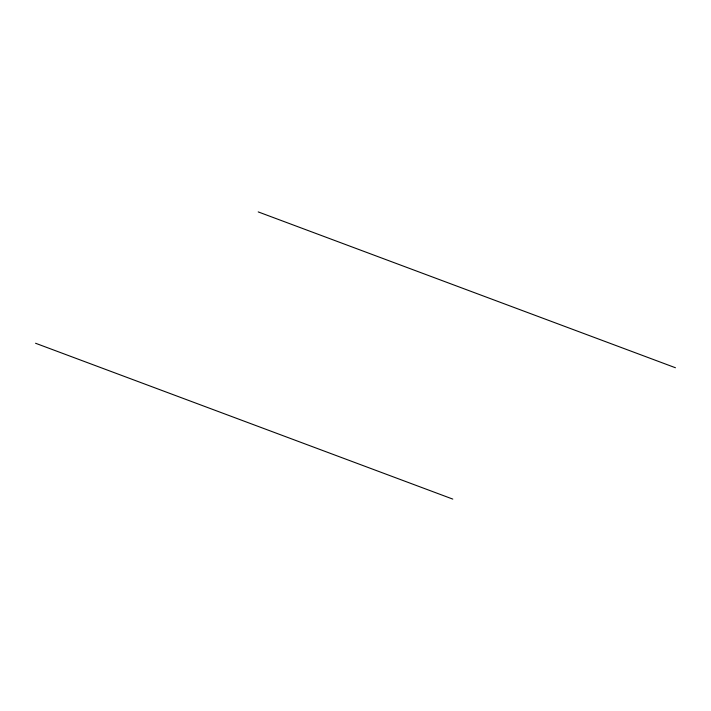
<?xml version="1.0" encoding="UTF-8"?>
<svg xmlns="http://www.w3.org/2000/svg" width="711" height="711" viewBox="0 0 711 711"><rect width="100%" height="100%" fill="white"/><g stroke="black" fill="none" stroke-linecap="round" stroke-linejoin="round"><path stroke-width="1.07" d="M258.217 211.905L675.45 367.747M35.55 343.253L452.783 499.095"/></g></svg>
